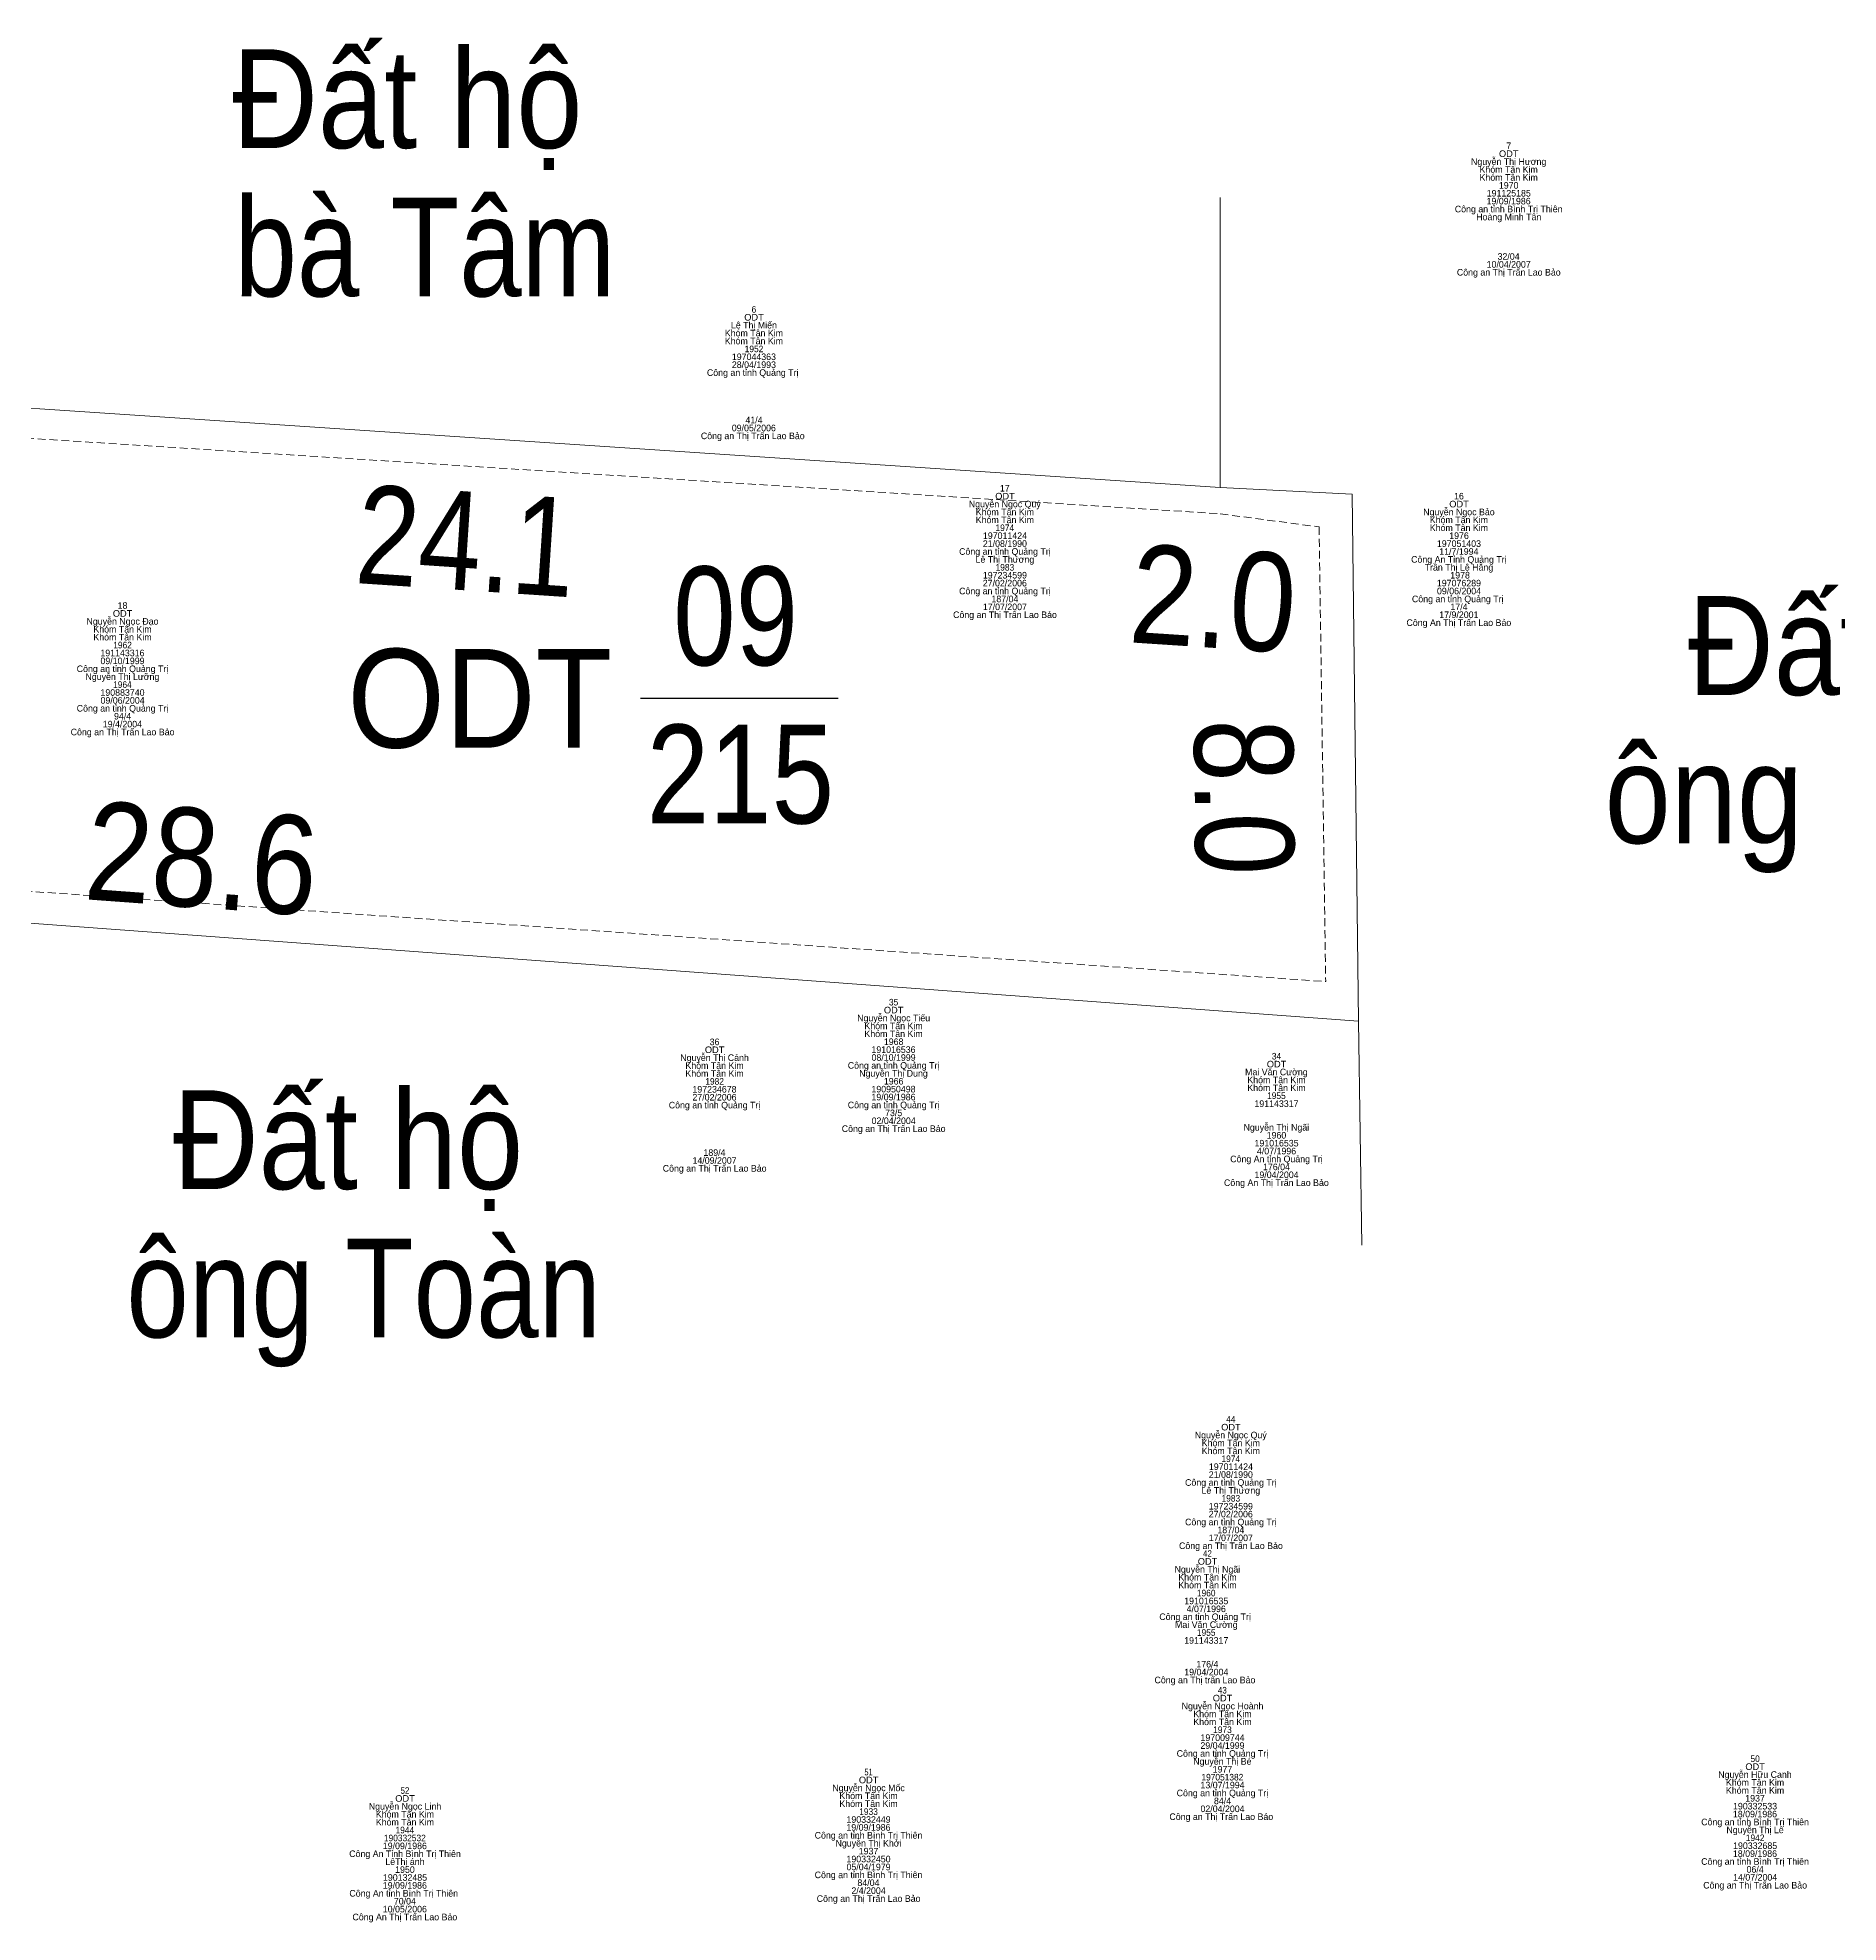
# Model space of a CAD drawing. Header units: metres. Extents: x 536499 to 537083, y 1836589 to 1837168.
# Drawn here: x 536717.8 to 536827.2, y 1836883.2 to 1836997.6 of the extents above; entities that cross this region are included whole.
import ezdxf
from ezdxf.enums import TextEntityAlignment as Align

# ---------------------------------------------------------------- set-up
doc = ezdxf.new("R2010")
doc.units = ezdxf.units.M
doc.header["$LTSCALE"] = 0.16
doc.linetypes.add('DOTTED', pattern=[1.5, 0.3, -1.2])
doc.linetypes.add('MEDIUM_DASHED', pattern=[4.5, 3, -1.5])
for name, color, linetype, lineweight in [('1', 7, 'DOTTED', 13), ('10', 7, 'Continuous', 13), ('13', 7, 'Continuous', 25), ('17', 7, 'MEDIUM_DASHED', 13)]:
    doc.layers.add(name, color=color, linetype=linetype, lineweight=lineweight)

msp = doc.modelspace()

# ---------------------------------------------------------------- linework, layer by layer
at = {"layer": '10'}
for p, q in [((536789.63, 1836987.88), (536789.63, 1836970.28)), ((536684.03, 1836946.28), (536798.03, 1836937.88))]:
    msp.add_line(p, q, dxfattribs=at)
at = {"layer": '10', "linetype": 'MEDIUM_DASHED'}
for p, q in [((536694.83, 1836974.68), (536789.63, 1836968.68)), ((536789.63, 1836968.68), (536795.63, 1836967.88)), ((536795.63, 1836967.88), (536796.03, 1836940.28)), ((536686.83, 1836947.88), (536796.03, 1836940.28))]:
    msp.add_line(p, q, dxfattribs=at)
at = {"layer": '10'}
for points in [[(536693.63, 1836976.68), (536789.63, 1836970.28), (536797.63, 1836969.88)], [(536797.63, 1836969.88), (536798.03, 1836937.88), (536798.23, 1836924.28)]]:
    msp.add_lwpolyline(points, dxfattribs=at)
at = {"layer": '13'}
msp.add_line((536754.43, 1836957.48), (536766.43, 1836957.48), dxfattribs=at)

# ---------------------------------------------------------------- texts
at = {"layer": '1'}
for s, p in [('7', (536807.145, 1836990.82)), ('Nguyễn Thị Hương', (536807.14, 1836989.86)), ('Khóm Tân Kim', (536807.14, 1836989.38)), ('Khóm Tân Kim', (536807.14, 1836988.9)), ('1970', (536807.14, 1836988.42)), ('19/09/1986', (536807.135, 1836987.46)), ('191125185', (536807.145, 1836987.94)), ('Công an tỉnh Bình Trị Thiên', (536807.14, 1836986.98)), ('Hoàng Minh Tân', (536807.145, 1836986.5)), ('32/04', (536807.135, 1836984.1)), ('Công an Thị Trấn Lao Bảo', (536807.145, 1836983.14)), ('10/04/2007', (536807.14, 1836983.62)), ('Khóm Tân Kim', (536761.31, 1836979.45)), ('Lê Thị Miến', (536761.31, 1836979.93)), ('Khóm Tân Kim', (536761.31, 1836978.97)), ('Công an tỉnh Quảng Trị ', (536761.31, 1836977.05)), ('28/04/1993', (536761.31, 1836977.53)), ('197044363', (536761.31, 1836978.01)), ('09/05/2006', (536761.305, 1836973.69)), ('41/4', (536761.315, 1836974.17)), ('Công an Thị Trấn Lao Bảo ', (536761.315, 1836973.21)), ('17', (536776.545, 1836970.03)), ('Nguyễn Ngọc Quý', (536776.545, 1836969.07)), ('16', (536804.12, 1836969.55)), ('Khóm Tân Kim', (536776.55, 1836968.59)), ('Khóm Tân Kim', (536776.55, 1836968.11)), ('Nguyễn Ngọc Bảo', (536804.12, 1836968.59)), ('Khóm Tân Kim', (536804.12, 1836968.11)), ('21/08/1990', (536776.55, 1836966.67)), ('197011424', (536776.555, 1836967.15)), ('Khóm Tân Kim', (536804.12, 1836967.63)), ('197051403', (536804.12, 1836966.67)), ('1976', (536804.125, 1836967.15)), ('Công an tỉnh Quảng Trị', (536776.55, 1836966.19)), ('Lê Thị Thương', (536776.55, 1836965.71)), ('Công An Tỉnh Quảng Trị', (536804.115, 1836965.71)), ('11/7/1994', (536804.115, 1836966.19)), ('27/02/2006', (536776.545, 1836964.27)), ('197234599', (536776.55, 1836964.75)), ('Trần Thị Lệ Hằng', (536804.12, 1836965.23)), (' 1978', (536804.115, 1836964.75)), ('Công an tỉnh Quảng Trị', (536776.55, 1836963.79)), ('187/04', (536776.55, 1836963.31)), ('Công an tỉnh Quảng Trị ', (536804.12, 1836963.31)), ('09/06/2004', (536804.125, 1836963.79)), ('197076289', (536804.12, 1836964.27)), ('Nguyễn Ngọc Đạo', (536722.97, 1836961.95)), ('18', (536722.97, 1836962.91)), ('Công an Thị Trấn Lao Bảo', (536776.555, 1836962.35)), ('17/07/2007', (536776.55, 1836962.83)), ('17/9/2001', (536804.115, 1836962.35)), ('17/4', (536804.125, 1836962.83)), ('Khóm Tân Kim', (536722.97, 1836961.47)), ('Khóm Tân Kim', (536722.97, 1836960.99)), ('Công An Thị Trấn Lao Bảo', (536804.115, 1836961.87)), ('191143316', (536722.965, 1836960.03)), ('Công an tỉnh Quảng Trị', (536722.97, 1836959.07)), ('Nguyễn Thị Lưỡng', (536722.965, 1836958.59)), ('09/10/1999', (536722.97, 1836959.55)), ('190883740', (536722.97, 1836957.63)), ('Công an tỉnh Quảng Trị', (536722.97, 1836956.67)), ('09/06/2004', (536722.975, 1836957.15)), ('Công an Thị Trấn Lao Bảo', (536722.975, 1836955.23)), ('19/4/2004', (536722.965, 1836955.71)), ('94/4', (536722.975, 1836956.19)), ('Nguyễn Ngọc Tiếu', (536769.795, 1836937.87)), ('Khóm Tân Kim', (536769.79, 1836937.39)), ('Khóm Tân Kim', (536769.79, 1836936.91)), ('36', (536758.92, 1836936.42)), ('191016536', (536769.785, 1836935.95)), ('1968', (536769.795, 1836936.43)), ('Nguyễn Thị Cảnh', (536758.92, 1836935.46)), ('Khóm Tân Kim', (536758.92, 1836934.98)), ('Công an tỉnh Quảng Trị', (536769.79, 1836934.99)), ('Nguyễn Thị Dung', (536769.785, 1836934.51)), ('08/10/1999', (536769.79, 1836935.47)), ('Mai Văn Cường', (536793.035, 1836934.59)), ('Khóm Tân Kim', (536758.92, 1836934.5)), ('197234678', (536758.915, 1836933.54)), ('190950498', (536769.785, 1836933.55)), ('1966', (536769.795, 1836934.03)), ('Khóm Tân Kim', (536793.04, 1836934.11)), ('Khóm Tân Kim', (536793.04, 1836933.63)), ('Công an tỉnh Quảng Trị', (536758.92, 1836932.58)), ('27/02/2006', (536758.915, 1836933.06)), ('Công an tỉnh Quảng Trị', (536769.79, 1836932.59)), ('19/09/1986', (536769.785, 1836933.07)), ('191143317', (536793.04, 1836932.67)), ('Công an Thị Trấn Lao Bảo', (536769.795, 1836931.15)), ('02/04/2004', (536769.795, 1836931.63)), ('73/5', (536769.795, 1836932.11)), ('Nguyễn Thị Ngãi', (536793.035, 1836931.23)), ('191016535', (536793.045, 1836930.27)), ('1960', (536793.04, 1836930.75)), ('14/09/2007', (536758.92, 1836929.22)), ('189/4', (536758.915, 1836929.7)), ('Công An tỉnh Quảng Trị', (536793.04, 1836929.31)), ('4/07/1996', (536793.045, 1836929.79)), ('176/04', (536793.04, 1836928.83)), ('Công an Thị Trấn Lao Bảo', (536758.925, 1836928.74)), ('Công An Thị Trấn Lao Bảo', (536793.035, 1836927.87)), ('19/04/2004', (536793.045, 1836928.35)), ('Nguyễn Ngọc Quý', (536790.265, 1836912.55)), ('Khóm Tân Kim', (536790.27, 1836912.07)), ('Khóm Tân Kim', (536790.27, 1836911.59)), ('197011424', (536790.275, 1836910.63)), ('Công an tỉnh Quảng Trị', (536790.27, 1836909.67)), ('21/08/1990', (536790.27, 1836910.15)), ('Lê Thị Thương', (536790.27, 1836909.19)), ('197234599', (536790.27, 1836908.23)), ('Công an tỉnh Quảng Trị', (536790.27, 1836907.27)), ('27/02/2006', (536790.265, 1836907.75)), ('17/07/2007', (536790.27, 1836906.31)), ('187/04', (536790.27, 1836906.79)), ('Công an Thị Trấn Lao Bảo', (536790.275, 1836905.83)), ('Nguyễn Thị Ngãi', (536788.845, 1836904.4)), ('Khóm Tân Kim', (536788.85, 1836903.92)), ('Khóm Tân Kim', (536788.85, 1836903.44)), ('Công an tỉnh Quảng Trị  ', (536788.855, 1836901.52)), ('191016535 ', (536788.85, 1836902.48)), ('4/07/1996 ', (536788.85, 1836902)), ('Mai Văn Cường ', (536788.855, 1836901.04)), ('191143317 ', (536788.85, 1836900.08)), ('19/04/2004 ', (536788.855, 1836898.16)), ('176/4', (536788.845, 1836898.64)), ('Công an Thị trấn Lao Bảo  ', (536788.845, 1836897.68)), ('Nguyễn Ngọc Hoành', (536789.765, 1836896.1)), ('Khóm Tân Kim', (536789.76, 1836895.62)), ('Khóm Tân Kim', (536789.76, 1836895.14)), ('29/04/1999', (536789.76, 1836893.7)), ('197009744', (536789.765, 1836894.18)), ('Công an tỉnh Quảng Trị', (536789.76, 1836893.22)), ('Nguyễn Thị Bé', (536789.755, 1836892.74)), ('1977', (536789.76, 1836892.26)), ('Nguyễn Ngọc Mốc', (536768.27, 1836891.13)), ('13/07/1994', (536789.765, 1836891.3)), ('Nguyễn Hữu Canh', (536822.095, 1836891.94)), ('Khóm Tân Kim', (536822.1, 1836891.46)), ('Nguyễn Ngọc Linh', (536740.125, 1836890.01)), ('Khóm Tân Kim', (536768.27, 1836890.65)), ('Khóm Tân Kim', (536768.27, 1836890.17)), ('Công an tỉnh Quảng Trị', (536789.76, 1836890.82)), ('84/4', (536789.765, 1836890.34)), ('Khóm Tân Kim', (536822.1, 1836890.98)), ('190332533', (536822.1, 1836890.02)), ('1937', (536822.1, 1836890.5)), ('Khóm Tân Kim', (536740.12, 1836889.53)), ('Khóm Tân Kim', (536740.12, 1836889.05)), ('190332449', (536768.27, 1836889.21)), ('Công an Thị Trấn Lao Bảo ', (536789.765, 1836889.38)), ('02/04/2004', (536789.765, 1836889.86)), ('Công an tỉnh Bình Trị Thiên', (536822.1, 1836889.06)), ('18/09/1986', (536822.095, 1836889.54)), ('19/09/1986', (536740.115, 1836887.61)), ('Công an tỉnh Bình Trị Thiên', (536768.27, 1836888.25)), ('Nguyễn Thị Khởi', (536768.27, 1836887.77)), ('19/09/1986', (536768.265, 1836888.73)), ('Nguyễn Thị Lê', (536822.1, 1836888.58)), ('Công An Tỉnh Bình Trị Thiên', (536740.125, 1836887.13)), ('LêThị ánh', (536740.12, 1836886.65)), ('190332450', (536768.27, 1836886.81)), ('1937', (536768.27, 1836887.29)), ('Công an tỉnh Bình Trị Thiên', (536822.1, 1836886.66)), ('18/09/1986', (536822.095, 1836887.14)), ('190332685', (536822.105, 1836887.62)), ('190132485', (536740.125, 1836885.69)), ('1950', (536740.12, 1836886.17)), ('Công an tỉnh Bình Trị Thiên', (536768.27, 1836885.85)), ('05/04/1979', (536768.27, 1836886.33)), ('84/04', (536768.265, 1836885.37)), ('14/07/2004', (536822.105, 1836885.7)), ('06/4', (536822.105, 1836886.18)), ('Công An tỉnh Bình Trị Thiên ', (536740.12, 1836884.73)), ('19/09/1986', (536740.115, 1836885.21)), ('70/04', (536740.115, 1836884.25)), ('Công an Thị Trấn Lao Bảo', (536768.275, 1836884.41)), ('2/4/2004', (536768.27, 1836884.89)), ('Công an Thị Trấn Lao Bảo', (536822.105, 1836885.22)), ('Công An Thị Trấn Lao Bảo', (536740.115, 1836883.29)), ('10/05/2006', (536740.115, 1836883.77))]:
    msp.add_text(s, height=0.4, dxfattribs=at).set_placement(p, align=Align.CENTER)
for s, width, p in [('ODT', 1.05, (536807.145, 1836990.34)), ('ODT', 1.05, (536761.315, 1836980.41)), ('6', 0.95, (536761.31, 1836980.89)), ('1952', 0.95, (536761.315, 1836978.49)), ('ODT', 1.05, (536776.555, 1836969.55)), ('ODT', 1.05, (536804.125, 1836969.07)), ('1974', 0.95, (536776.545, 1836967.63)), ('1983', 0.95, (536776.55, 1836965.23)), ('ODT', 1.05, (536722.975, 1836962.43)), ('1962', 0.95, (536722.975, 1836960.51)), ('1964', 0.95, (536722.965, 1836958.11)), ('ODT', 1.05, (536769.795, 1836938.35)), ('35', 0.95, (536769.79, 1836938.83)), ('ODT', 1.05, (536758.925, 1836935.94)), ('ODT', 1.05, (536793.045, 1836935.07)), ('34', 0.95, (536793.04, 1836935.55)), ('1982', 0.95, (536758.925, 1836934.02)), ('1955', 0.95, (536793.035, 1836933.15)), ('ODT', 1.05, (536790.275, 1836913.03)), ('44', 0.95, (536790.27, 1836913.51)), ('1974', 0.95, (536790.265, 1836911.11)), ('1983', 0.95, (536790.27, 1836908.71)), ('ODT', 1.05, (536788.855, 1836904.88)), ('42', 0.9, (536788.85, 1836905.36)), ('1960 ', 0.95, (536788.845, 1836902.96)), ('1955 ', 0.95, (536788.845, 1836900.56)), ('43', 0.9, (536789.755, 1836897.06)), ('ODT', 1.05, (536789.765, 1836896.58)), ('1973', 0.95, (536789.76, 1836894.66)), ('ODT', 1.05, (536822.105, 1836892.42)), ('50', 0.95, (536822.105, 1836892.9)), ('ODT', 1.05, (536768.275, 1836891.61)), ('51', 0.85, (536768.27, 1836892.09)), ('197051382', 0.95, (536789.755, 1836891.78)), ('ODT', 1.05, (536740.125, 1836890.49)), ('52', 0.9, (536740.12, 1836890.97)), ('1933', 0.95, (536768.27, 1836889.69)), ('190332532', 0.95, (536740.115, 1836888.09)), ('1944', 0.95, (536740.115, 1836888.57)), ('1942', 0.95, (536822.105, 1836888.1))]:
    msp.add_text(s, height=0.4, dxfattribs=dict(at, width=width)).set_placement(p, align=Align.CENTER)
at = {"layer": '13', "width": 0.85}
for s, p in [('09', (536760.2, 1836959.48)), ('215', (536760.49, 1836949.88))]:
    msp.add_text(s, height=6, dxfattribs=at).set_placement(p, align=Align.CENTER)
at = {"layer": '13', "width": 0.95}
msp.add_text('ODT', height=6, dxfattribs=at).set_placement((536752.71, 1836954.48), align=Align.RIGHT)
at = {"layer": '17'}
for s, width, p in [('Đất hộ ', 0.9, (536741.265, 1836990.88)), ('bà Tâm', 0.85, (536741.33, 1836981.88)), ('Đất hộ ', 0.9, (536829.665, 1836957.68)), ('ông Nghĩa', 0.9, (536829.63, 1836948.68)), ('Đất hộ ', 0.9, (536737.665, 1836927.68)), ('ông Toàn', 0.85, (536737.615, 1836918.68))]:
    msp.add_text(s, height=6, dxfattribs=dict(at, width=width)).set_placement(p, align=Align.CENTER)
for s, height, rotation, width, p in [('24.1', 5.997, 356.218, 0.85, (536743.637, 1836964.043)), ('2.0', 5.997, 356.244, 0.9, (536789.014, 1836960.553)), ('8.0', 5.997, 270.645, 0.85, (536788.084, 1836951.444)), ('28.6', 6, 355.834, 0.9, (536727.572, 1836944.774))]:
    msp.add_text(s, height=height, rotation=rotation, dxfattribs=dict(at, width=width)).set_placement(p, align=Align.CENTER)

doc.saveas('drawing.dxf')
